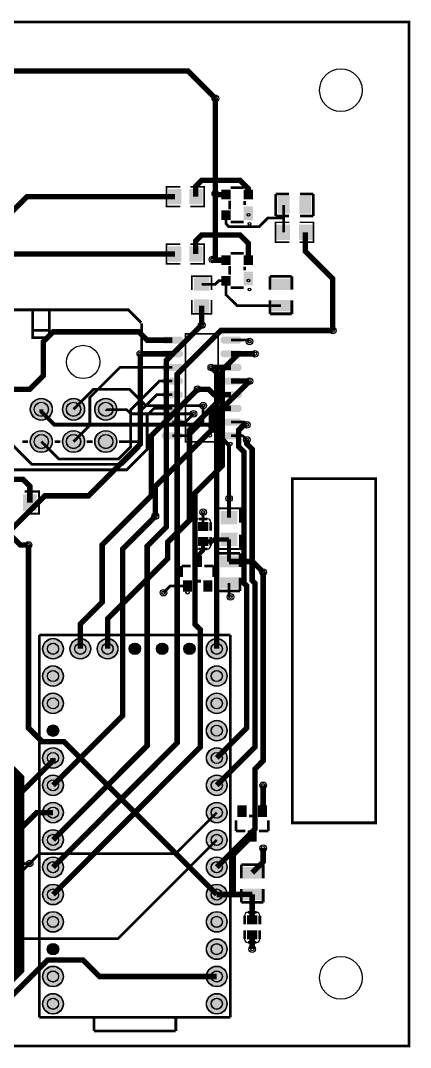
# Model space of a CAD drawing. Extents: x -5 to 3755, y -3755 to 5.
# Drawn here: x 2326 to 3755, y -3755 to 5 of the extents above; entities that cross this region are included whole.
import ezdxf

# ---------------------------------------------------------------- set-up
doc = ezdxf.new("R2010")
doc.units = 9
for name, color, linetype, true_color in [('BoardOutLine', 7, 'Continuous', 0xff00ff), ('BottomLayer', 7, 'Continuous', 0x0000ff), ('BottomSolderMaskLayer', 7, 'Continuous', 0xaa00ff), ('Document', 7, 'Continuous', 0xffffff), ('Hole', 7, 'Continuous', 0x222222), ('Inner1', 7, 'Continuous', 0x999966), ('Inner2', 7, 'Continuous', 0x008000), ('Multi-Layer', 7, 'Continuous', 0xc0c0c0), ('TopLayer', 7, 'Continuous', 0xff0000), ('TopPasteMaskLayer', 7, 'Continuous', 0x808080), ('TopSilkLayer', 7, 'Continuous', 0xffcc00), ('TopSolderMaskLayer', 7, 'Continuous', 0x800080)]:
    doc.layers.add(name, color=color, linetype=linetype, true_color=true_color)

msp = doc.modelspace()

# ---------------------------------------------------------------- hatches: boundary and pattern name
at = {"layer": 'BottomSolderMaskLayer'}
for points in [[(2361.8, -1418.3, 1), (2442.6, -1418.3, 1)], [(2479.9, -1418.3, 1), (2560.7, -1418.3, 1)], [(2598, -1418.3, 1), (2678.8, -1418.3, 1)], [(2361.8, -1536.4, 1), (2442.6, -1536.4, 1)], [(2479.9, -1536.4, 1), (2560.7, -1536.4, 1)], [(2598.1, -1536.4, 1), (2678.9, -1536.4, 1)], [(2407.1, -2295.1, 1), (2483.1, -2295.1, 1)], [(2507.1, -2295.1, 1), (2583.1, -2295.1, 1)], [(2607.1, -2295.1, 1), (2683.1, -2295.1, 1)], [(2724.1, -2295.1, 1), (2766.1, -2295.1, 1)], [(2824.1, -2295.1, 1), (2866.1, -2295.1, 1)], [(2924.1, -2295.1, 1), (2966.1, -2295.1, 1)], [(3007.1, -2295.1, 1), (3083.1, -2295.1, 1)], [(2407.1, -2395.1, 1), (2483.1, -2395.1, 1)], [(3007.1, -2395.1, 1), (3083.1, -2395.1, 1)], [(2407.1, -2495.1, 1), (2483.1, -2495.1, 1)], [(3007.1, -2495.1, 1), (3083.1, -2495.1, 1)], [(2424.1, -2595.1, 1), (2466.1, -2595.1, 1)], [(3007.1, -2595.1, 1), (3083.1, -2595.1, 1)], [(2407.1, -2695.1, 1), (2483.1, -2695.1, 1)], [(3007.1, -2695.1, 1), (3083.1, -2695.1, 1)], [(2407.1, -2795.1, 1), (2483.1, -2795.1, 1)], [(3007.1, -2795.1, 1), (3083.1, -2795.1, 1)], [(2407.1, -2895.1, 1), (2483.1, -2895.1, 1)], [(3007.1, -2895.1, 1), (3083.1, -2895.1, 1)], [(2407.1, -2995.1, 1), (2483.1, -2995.1, 1)], [(3007.1, -2995.1, 1), (3083.1, -2995.1, 1)], [(2407.1, -3095.1, 1), (2483.1, -3095.1, 1)], [(3007.1, -3095.1, 1), (3083.1, -3095.1, 1)], [(2407.1, -3195.1, 1), (2483.1, -3195.1, 1)], [(3007.1, -3195.1, 1), (3083.1, -3195.1, 1)], [(2407.1, -3295.1, 1), (2483.1, -3295.1, 1)], [(3007.1, -3295.1, 1), (3083.1, -3295.1, 1)], [(2424.1, -3395.1, 1), (2466.1, -3395.1, 1)], [(3007.1, -3395.1, 1), (3083.1, -3395.1, 1)], [(2407.1, -3495.1, 1), (2483.1, -3495.1, 1)], [(3007.1, -3495.1, 1), (3083.1, -3495.1, 1)], [(2407.1, -3595.1, 1), (2483.1, -3595.1, 1)], [(3007.1, -3595.1, 1), (3083.1, -3595.1, 1)]]:
    msp.add_hatch(color=256, dxfattribs=at).paths.add_polyline_path(points)
at = {"layer": 'Multi-Layer'}
for points in [[(2362.8, -1418.3, 1), (2441.6, -1418.3, 1)], [(2480.9, -1418.3, 1), (2559.7, -1418.3, 1)], [(2599, -1418.3, 1), (2677.8, -1418.3, 1)], [(2362.8, -1536.4, 1), (2441.6, -1536.4, 1)], [(2480.9, -1536.4, 1), (2559.7, -1536.4, 1)], [(2599.1, -1536.4, 1), (2677.9, -1536.4, 1)], [(2408.1, -2295.1, 1), (2482.1, -2295.1, 1)], [(2508.1, -2295.1, 1), (2582.1, -2295.1, 1)], [(2608.1, -2295.1, 1), (2682.1, -2295.1, 1)], [(2725.1, -2295.1, 1), (2765.1, -2295.1, 1)], [(2825.1, -2295.1, 1), (2865.1, -2295.1, 1)], [(2925.1, -2295.1, 1), (2965.1, -2295.1, 1)], [(3008.1, -2295.1, 1), (3082.1, -2295.1, 1)], [(2408.1, -2395.1, 1), (2482.1, -2395.1, 1)], [(3008.1, -2395.1, 1), (3082.1, -2395.1, 1)], [(2408.1, -2495.1, 1), (2482.1, -2495.1, 1)], [(3008.1, -2495.1, 1), (3082.1, -2495.1, 1)], [(2425.1, -2595.1, 1), (2465.1, -2595.1, 1)], [(3008.1, -2595.1, 1), (3082.1, -2595.1, 1)], [(2408.1, -2695.1, 1), (2482.1, -2695.1, 1)], [(3008.1, -2695.1, 1), (3082.1, -2695.1, 1)], [(2408.1, -2795.1, 1), (2482.1, -2795.1, 1)], [(3008.1, -2795.1, 1), (3082.1, -2795.1, 1)], [(2408.1, -2895.1, 1), (2482.1, -2895.1, 1)], [(3008.1, -2895.1, 1), (3082.1, -2895.1, 1)], [(2408.1, -2995.1, 1), (2482.1, -2995.1, 1)], [(3008.1, -2995.1, 1), (3082.1, -2995.1, 1)], [(2408.1, -3095.1, 1), (2482.1, -3095.1, 1)], [(3008.1, -3095.1, 1), (3082.1, -3095.1, 1)], [(2408.1, -3195.1, 1), (2482.1, -3195.1, 1)], [(3008.1, -3195.1, 1), (3082.1, -3195.1, 1)], [(2408.1, -3295.1, 1), (2482.1, -3295.1, 1)], [(3008.1, -3295.1, 1), (3082.1, -3295.1, 1)], [(2425.1, -3395.1, 1), (2465.1, -3395.1, 1)], [(3008.1, -3395.1, 1), (3082.1, -3395.1, 1)], [(2408.1, -3495.1, 1), (2482.1, -3495.1, 1)], [(3008.1, -3495.1, 1), (3082.1, -3495.1, 1)], [(2408.1, -3595.1, 1), (2482.1, -3595.1, 1)], [(3008.1, -3595.1, 1), (3082.1, -3595.1, 1)]]:
    msp.add_hatch(color=256, dxfattribs=at).paths.add_polyline_path(points)
at = {"layer": 'TopLayer'}
for points in [[(2914.3, -612.9), (2914.3, -667.1), (2869.7, -667.1), (2869.7, -612.9)], [(2945.7, -612.9), (2945.7, -667.1), (2990.3, -667.1), (2990.3, -612.9)], [(3062.5, -648.7), (3062.5, -615.7), (3095.5, -615.7), (3095.5, -648.7)], [(3144.5, -648.7), (3144.5, -615.7), (3177.5, -615.7), (3177.5, -648.7)], [(3144.5, -723.5), (3144.5, -676.3), (3177.5, -676.3), (3177.5, -723.5)], [(3310.3, -700.5), (3270.9, -700.5), (3270.9, -639.5), (3310.3, -639.5)], [(3389.1, -700.5), (3349.7, -700.5), (3349.7, -639.5), (3389.1, -639.5)], [(3062.5, -724.3), (3062.5, -691.3), (3095.5, -691.3), (3095.5, -724.3)], [(3312.9, -742.9), (3312.9, -797.1), (3268.3, -797.1), (3268.3, -742.9)], [(3347.1, -742.9), (3347.1, -797.1), (3391.7, -797.1), (3391.7, -742.9)], [(2914.3, -822.9), (2914.3, -877.1), (2869.7, -877.1), (2869.7, -822.9)], [(2945.7, -822.9), (2945.7, -877.1), (2990.3, -877.1), (2990.3, -822.9)], [(3062.5, -888.7), (3062.5, -855.7), (3095.5, -855.7), (3095.5, -888.7)], [(3144.5, -888.7), (3144.5, -855.7), (3177.5, -855.7), (3177.5, -888.7)], [(3017.1, -982.9), (2962.9, -982.9), (2962.9, -938.3), (3017.1, -938.3)], [(3062.5, -964.3), (3062.5, -931.3), (3095.5, -931.3), (3095.5, -964.3)], [(3144.5, -963.5), (3144.5, -916.3), (3177.5, -916.3), (3177.5, -963.5)], [(3310.5, -940.9), (3310.5, -980.3), (3249.5, -980.3), (3249.5, -940.9)], [(3017.1, -1017.1), (2962.9, -1017.1), (2962.9, -1061.7), (3017.1, -1061.7)], [(3310.5, -1019.7), (3310.5, -1059.1), (3249.5, -1059.1), (3249.5, -1019.7)], [(2855.4, -1176.9, -0.785398), (2855.4, -1153.2), (2909.3, -1153.2, -0.785398), (2909.3, -1176.9)], [(3070.8, -1176.9, -0.785398), (3070.8, -1153.2), (3124.7, -1153.2, -0.785398), (3124.7, -1176.9)], [(2855.4, -1226.9, -0.785398), (2855.4, -1203.2), (2909.3, -1203.2, -0.785398), (2909.3, -1226.9)], [(3070.8, -1226.9, -0.785398), (3070.8, -1203.2), (3124.7, -1203.2, -0.785398), (3124.7, -1226.9)], [(2855.4, -1276.9, -0.785398), (2855.4, -1253.2), (2909.3, -1253.2, -0.785398), (2909.3, -1276.9)], [(3070.8, -1276.9, -0.785398), (3070.8, -1253.2), (3124.7, -1253.2, -0.785398), (3124.7, -1276.9)], [(2855.4, -1326.9, -0.785398), (2855.4, -1303.2), (2909.3, -1303.2, -0.785398), (2909.3, -1326.9)], [(3070.8, -1326.9, -0.785398), (3070.8, -1303.2), (3124.7, -1303.2, -0.785398), (3124.7, -1326.9)], [(2855.4, -1376.9, -0.785398), (2855.4, -1353.2), (2909.3, -1353.2, -0.785398), (2909.3, -1376.9)], [(3070.8, -1376.9, -0.785398), (3070.8, -1353.2), (3124.7, -1353.2, -0.785398), (3124.7, -1376.9)], [(2855.4, -1426.9, -0.785398), (2855.4, -1403.2), (2909.3, -1403.2, -0.785398), (2909.3, -1426.9)], [(3070.8, -1426.9, -0.785398), (3070.8, -1403.2), (3124.7, -1403.2, -0.785398), (3124.7, -1426.9)], [(2855.4, -1476.9, -0.785398), (2855.4, -1453.2), (2909.3, -1453.2, -0.785398), (2909.3, -1476.9)], [(3070.8, -1476.9, -0.785398), (3070.8, -1453.2), (3124.7, -1453.2, -0.785398), (3124.7, -1476.9)], [(2855.4, -1526.9, -0.785398), (2855.4, -1503.2), (2909.3, -1503.2, -0.785398), (2909.3, -1526.9)], [(3070.8, -1526.9, -0.785398), (3070.8, -1503.2), (3124.7, -1503.2, -0.785398), (3124.7, -1526.9)], [(2337.2, -1731.5), (2382.8, -1731.5), (2382.8, -1788.5), (2337.2, -1788.5)], [(3061.5, -1837.9), (3061.5, -1792.2), (3118.6, -1792.2), (3118.6, -1837.9)], [(3012.8, -1831.8), (3012.8, -1863.2), (2977.3, -1863.2), (2977.3, -1831.8)], [(3061.5, -1917.9), (3061.5, -1872.2), (3118.6, -1872.2), (3118.6, -1917.9)], [(3012.8, -1886.9), (3012.8, -1918.4), (2977.3, -1918.4), (2977.3, -1886.9)], [(2959.3, -1994.5), (2959.3, -1955.1), (2990.8, -1955.1), (2990.8, -1994.5)], [(3059.5, -1995.4), (3059.5, -1956), (3120.5, -1956), (3120.5, -1995.4)], [(2921.9, -2085), (2921.9, -2045.6), (2953.4, -2045.6), (2953.4, -2085)], [(2996.7, -2085), (2996.7, -2045.7), (3028.2, -2045.7), (3028.2, -2085)], [(3059.5, -2074.1), (3059.5, -2034.7), (3120.5, -2034.7), (3120.5, -2074.1)], [(3153.4, -2870.1), (3153.4, -2909.5), (3121.9, -2909.5), (3121.9, -2870.1)], [(3228.2, -2870.1), (3228.2, -2909.5), (3196.7, -2909.5), (3196.7, -2870.1)], [(3190.8, -2960.7), (3190.8, -3000), (3159.3, -3000), (3159.3, -2960.7)], [(3205.5, -3096), (3205.5, -3135.4), (3144.5, -3135.4), (3144.5, -3096)], [(3205.5, -3174.7), (3205.5, -3214.1), (3144.5, -3214.1), (3144.5, -3174.7)], [(3157.3, -3303.2), (3157.3, -3271.8), (3192.8, -3271.8), (3192.8, -3303.2)], [(3157.3, -3358.4), (3157.3, -3326.9), (3192.8, -3326.9), (3192.8, -3358.4)]]:
    msp.add_hatch(color=256, dxfattribs=at).paths.add_polyline_path(points)
at = {"layer": 'TopPasteMaskLayer'}
for points in [[(2915.4, -614.8), (2915.4, -631.3), (2897.9, -631.3), (2897.9, -649.1), (2915.2, -649.1), (2915.4, -665.2), (2913.5, -667.2), (2868.2, -667.2), (2866.2, -665.2), (2866.2, -614.8), (2868.2, -612.8), (2913.5, -612.8)], [(2993.8, -614.8), (2993.8, -665.2), (2991.8, -667.2), (2946.5, -667.2), (2944.6, -665.2), (2944.4, -649.1), (2962.1, -649.1), (2962.1, -631.3), (2944.8, -631.3), (2944.6, -614.8), (2946.5, -612.8), (2991.8, -612.8)], [(3062.5, -648.7), (3062.5, -615.7), (3095.5, -615.7), (3095.5, -648.7)], [(3144.5, -648.7), (3144.5, -615.7), (3177.5, -615.7), (3177.5, -648.7)], [(3144.5, -723.5), (3144.5, -676.3), (3177.5, -676.3), (3177.5, -723.5)], [(3310.3, -700.5), (3270.9, -700.5), (3270.9, -639.5), (3310.3, -639.5)], [(3389.1, -700.5), (3349.7, -700.5), (3349.7, -639.5), (3389.1, -639.5)], [(3062.5, -724.3), (3062.5, -691.3), (3095.5, -691.3), (3095.5, -724.3)], [(3312.3, -744.8), (3312.3, -761.3), (3294.8, -761.3), (3294.8, -779.1), (3312.1, -779.1), (3312.3, -795.2), (3310.3, -797.2), (3265, -797.2), (3263.1, -795.2), (3263.1, -744.8), (3265, -742.8), (3310.3, -742.8)], [(3396.9, -744.8), (3396.9, -795.2), (3395, -797.2), (3349.7, -797.2), (3347.7, -795.2), (3347.5, -779.1), (3365.2, -779.1), (3365.2, -761.3), (3347.9, -761.3), (3347.7, -744.8), (3349.7, -742.8), (3395, -742.8)], [(2915.4, -824.8), (2915.4, -841.3), (2897.9, -841.3), (2897.9, -859.1), (2915.2, -859.1), (2915.4, -875.2), (2913.5, -877.2), (2868.2, -877.2), (2866.2, -875.2), (2866.2, -824.8), (2868.2, -822.8), (2913.5, -822.8)], [(2993.8, -824.8), (2993.8, -875.2), (2991.8, -877.2), (2946.5, -877.2), (2944.6, -875.2), (2944.4, -859.1), (2962.1, -859.1), (2962.1, -841.3), (2944.8, -841.3), (2944.6, -824.8), (2946.5, -822.8), (2991.8, -822.8)], [(3062.5, -888.7), (3062.5, -855.7), (3095.5, -855.7), (3095.5, -888.7)], [(3144.5, -888.7), (3144.5, -855.7), (3177.5, -855.7), (3177.5, -888.7)], [(3015.2, -982.3), (2998.7, -982.3), (2998.7, -964.8), (2980.9, -964.8), (2980.9, -982.1), (2964.8, -982.3), (2962.8, -980.3), (2962.8, -935), (2964.8, -933.1), (3015.2, -933.1), (3017.2, -935), (3017.2, -980.3)], [(3062.5, -964.3), (3062.5, -931.3), (3095.5, -931.3), (3095.5, -964.3)], [(3144.5, -963.5), (3144.5, -916.3), (3177.5, -916.3), (3177.5, -963.5)], [(3310.5, -940.9), (3310.5, -980.3), (3249.5, -980.3), (3249.5, -940.9)], [(3015.2, -1066.9), (2964.8, -1066.9), (2962.8, -1065), (2962.8, -1019.7), (2964.8, -1017.7), (2980.9, -1017.5), (2980.9, -1035.2), (2998.7, -1035.2), (2998.7, -1017.9), (3015.2, -1017.7), (3017.2, -1019.7), (3017.2, -1065)], [(3310.5, -1019.7), (3310.5, -1059.1), (3249.5, -1059.1), (3249.5, -1019.7)], [(2855.4, -1176.9, -0.785398), (2855.4, -1153.2), (2909.3, -1153.2, -0.785398), (2909.3, -1176.9)], [(3070.8, -1176.9, -0.785398), (3070.8, -1153.2), (3124.7, -1153.2, -0.785398), (3124.7, -1176.9)], [(2855.4, -1226.9, -0.785398), (2855.4, -1203.2), (2909.3, -1203.2, -0.785398), (2909.3, -1226.9)], [(3070.8, -1226.9, -0.785398), (3070.8, -1203.2), (3124.7, -1203.2, -0.785398), (3124.7, -1226.9)], [(2855.4, -1276.9, -0.785398), (2855.4, -1253.2), (2909.3, -1253.2, -0.785398), (2909.3, -1276.9)], [(3070.8, -1276.9, -0.785398), (3070.8, -1253.2), (3124.7, -1253.2, -0.785398), (3124.7, -1276.9)], [(2855.4, -1326.9, -0.785398), (2855.4, -1303.2), (2909.3, -1303.2, -0.785398), (2909.3, -1326.9)], [(3070.8, -1326.9, -0.785398), (3070.8, -1303.2), (3124.7, -1303.2, -0.785398), (3124.7, -1326.9)], [(2855.4, -1376.9, -0.785398), (2855.4, -1353.2), (2909.3, -1353.2, -0.785398), (2909.3, -1376.9)], [(3070.8, -1376.9, -0.785398), (3070.8, -1353.2), (3124.7, -1353.2, -0.785398), (3124.7, -1376.9)], [(2855.4, -1426.9, -0.785398), (2855.4, -1403.2), (2909.3, -1403.2, -0.785398), (2909.3, -1426.9)], [(3070.8, -1426.9, -0.785398), (3070.8, -1403.2), (3124.7, -1403.2, -0.785398), (3124.7, -1426.9)], [(2855.4, -1476.9, -0.785398), (2855.4, -1453.2), (2909.3, -1453.2, -0.785398), (2909.3, -1476.9)], [(3070.8, -1476.9, -0.785398), (3070.8, -1453.2), (3124.7, -1453.2, -0.785398), (3124.7, -1476.9)], [(2855.4, -1526.9, -0.785398), (2855.4, -1503.2), (2909.3, -1503.2, -0.785398), (2909.3, -1526.9)], [(3070.8, -1526.9, -0.785398), (3070.8, -1503.2), (3124.7, -1503.2, -0.785398), (3124.7, -1526.9)], [(2337.2, -1731.5), (2382.8, -1731.5), (2382.8, -1788.5), (2337.2, -1788.5)], [(3061.5, -1837.9), (3061.5, -1792.2), (3118.6, -1792.2), (3118.6, -1837.9)], [(3012.8, -1831.8), (3012.8, -1863.2), (2977.3, -1863.2), (2977.3, -1831.8)], [(3061.5, -1917.9), (3061.5, -1872.2), (3118.6, -1872.2), (3118.6, -1917.9)], [(3012.8, -1886.9), (3012.8, -1918.4), (2977.3, -1918.4), (2977.3, -1886.9)], [(2959.3, -1994.5), (2959.3, -1955.1), (2990.8, -1955.1), (2990.8, -1994.5)], [(3059.5, -1995.4), (3059.5, -1956), (3120.5, -1956), (3120.5, -1995.4)], [(2921.9, -2085), (2921.9, -2045.6), (2953.4, -2045.6), (2953.4, -2085)], [(2996.7, -2085), (2996.7, -2045.7), (3028.2, -2045.7), (3028.2, -2085)], [(3059.5, -2074.1), (3059.5, -2034.7), (3120.5, -2034.7), (3120.5, -2074.1)], [(3153.4, -2870.1), (3153.4, -2909.5), (3121.9, -2909.5), (3121.9, -2870.1)], [(3228.2, -2870.1), (3228.2, -2909.5), (3196.7, -2909.5), (3196.7, -2870.1)], [(3190.8, -2960.7), (3190.8, -3000), (3159.3, -3000), (3159.3, -2960.7)], [(3205.5, -3096), (3205.5, -3135.4), (3144.5, -3135.4), (3144.5, -3096)], [(3205.5, -3174.7), (3205.5, -3214.1), (3144.5, -3214.1), (3144.5, -3174.7)], [(3157.3, -3303.2), (3157.3, -3271.8), (3192.8, -3271.8), (3192.8, -3303.2)], [(3157.3, -3358.4), (3157.3, -3326.9), (3192.8, -3326.9), (3192.8, -3358.4)]]:
    msp.add_hatch(color=256, dxfattribs=at).paths.add_polyline_path(points)
at = {"layer": 'TopSolderMaskLayer'}
for points in [[(2915.3, -611.9), (2915.3, -668.1), (2868.7, -668.1), (2868.7, -611.9)], [(2944.7, -611.9), (2944.7, -668.1), (2991.3, -668.1), (2991.3, -611.9)], [(3061.5, -649.7), (3061.5, -614.7), (3096.5, -614.7), (3096.5, -649.7)], [(3143.5, -649.7), (3143.5, -614.7), (3178.5, -614.7), (3178.5, -649.7)], [(3312.3, -702.5), (3268.9, -702.5), (3268.9, -637.5), (3312.3, -637.5)], [(3391.1, -702.5), (3347.7, -702.5), (3347.7, -637.5), (3391.1, -637.5)], [(3143.8, -725), (3143.8, -674.9), (3178.2, -674.9), (3178.2, -725)], [(3061.5, -725.3), (3061.5, -690.3), (3096.5, -690.3), (3096.5, -725.3)], [(3313.9, -741.9), (3313.9, -798.1), (3267.3, -798.1), (3267.3, -741.9)], [(3346.1, -741.9), (3346.1, -798.1), (3392.7, -798.1), (3392.7, -741.9)], [(2915.3, -821.9), (2915.3, -878.1), (2868.7, -878.1), (2868.7, -821.9)], [(2944.7, -821.9), (2944.7, -878.1), (2991.3, -878.1), (2991.3, -821.9)], [(3061.5, -889.7), (3061.5, -854.7), (3096.5, -854.7), (3096.5, -889.7)], [(3143.5, -889.7), (3143.5, -854.7), (3178.5, -854.7), (3178.5, -889.7)], [(3018.3, -983.7), (2961.7, -983.7), (2961.7, -937.5), (3018.3, -937.5)], [(3061.5, -965.3), (3061.5, -930.3), (3096.5, -930.3), (3096.5, -965.3)], [(3143.8, -965), (3143.8, -914.9), (3178.2, -914.9), (3178.2, -965)], [(3313.6, -939.7), (3313.6, -981.6), (3246.4, -981.6), (3246.4, -939.7)], [(3018.3, -1016.3), (2961.7, -1016.3), (2961.7, -1062.5), (3018.3, -1062.5)], [(3313.6, -1018.4), (3313.6, -1060.3), (3246.4, -1060.3), (3246.4, -1018.4)], [(2853.1, -1177.9, -0.785398), (2853.1, -1152.2), (2911.6, -1152.2, -0.785398), (2911.6, -1177.9)], [(3068.5, -1177.9, -0.785398), (3068.5, -1152.2), (3127, -1152.2, -0.785398), (3127, -1177.9)], [(2853.1, -1227.9, -0.785398), (2853.1, -1202.2), (2911.6, -1202.2, -0.785398), (2911.6, -1227.9)], [(3068.5, -1227.9, -0.785398), (3068.5, -1202.2), (3127, -1202.2, -0.785398), (3127, -1227.9)], [(2853.1, -1277.9, -0.785398), (2853.1, -1252.2), (2911.6, -1252.2, -0.785398), (2911.6, -1277.9)], [(3068.5, -1277.9, -0.785398), (3068.5, -1252.2), (3127, -1252.2, -0.785398), (3127, -1277.9)], [(2853.1, -1327.9, -0.785398), (2853.1, -1302.2), (2911.6, -1302.2, -0.785398), (2911.6, -1327.9)], [(3068.5, -1327.9, -0.785398), (3068.5, -1302.2), (3127, -1302.2, -0.785398), (3127, -1327.9)], [(2853.1, -1377.9, -0.785398), (2853.1, -1352.2), (2911.6, -1352.2, -0.785398), (2911.6, -1377.9)], [(3068.5, -1377.9, -0.785398), (3068.5, -1352.2), (3127, -1352.2, -0.785398), (3127, -1377.9)], [(2361.8, -1418.3, 1), (2442.6, -1418.3, 1)], [(2479.9, -1418.3, 1), (2560.7, -1418.3, 1)], [(2598, -1418.3, 1), (2678.8, -1418.3, 1)], [(2853.1, -1427.9, -0.785398), (2853.1, -1402.2), (2911.6, -1402.2, -0.785398), (2911.6, -1427.9)], [(3068.5, -1427.9, -0.785398), (3068.5, -1402.2), (3127, -1402.2, -0.785398), (3127, -1427.9)], [(2853.1, -1477.9, -0.785398), (2853.1, -1452.2), (2911.6, -1452.2, -0.785398), (2911.6, -1477.9)], [(3068.5, -1477.9, -0.785398), (3068.5, -1452.2), (3127, -1452.2, -0.785398), (3127, -1477.9)], [(2361.8, -1536.4, 1), (2442.6, -1536.4, 1)], [(2479.9, -1536.4, 1), (2560.7, -1536.4, 1)], [(2598.1, -1536.4, 1), (2678.9, -1536.4, 1)], [(2853.1, -1527.9, -0.785398), (2853.1, -1502.2), (2911.6, -1502.2, -0.785398), (2911.6, -1527.9)], [(3068.5, -1527.9, -0.785398), (3068.5, -1502.2), (3127, -1502.2, -0.785398), (3127, -1527.9)], [(2335.2, -1729.5), (2384.8, -1729.5), (2384.8, -1790.5), (2335.2, -1790.5)], [(3059, -1839.5), (3059, -1790.6), (3121.1, -1790.6), (3121.1, -1839.5)], [(3013.9, -1830.9), (3013.9, -1864.1), (2976.2, -1864.1), (2976.2, -1830.9)], [(3059, -1919.5), (3059, -1870.6), (3121.1, -1870.6), (3121.1, -1919.5)], [(3013.9, -1886), (3013.9, -1919.3), (2976.2, -1919.3), (2976.2, -1886)], [(2958.5, -1995.7), (2958.5, -1953.8), (2991.6, -1953.8), (2991.6, -1995.7)], [(3056.4, -1996.7), (3056.4, -1954.7), (3123.6, -1954.7), (3123.6, -1996.7)], [(2921.1, -2086.3), (2921.1, -2044.4), (2954.2, -2044.4), (2954.2, -2086.3)], [(2995.9, -2086.3), (2995.9, -2044.4), (3029, -2044.4), (3029, -2086.3)], [(3056.4, -2075.4), (3056.4, -2033.5), (3123.6, -2033.5), (3123.6, -2075.4)], [(2407.1, -2295.1, 1), (2483.1, -2295.1, 1)], [(2507.1, -2295.1, 1), (2583.1, -2295.1, 1)], [(2607.1, -2295.1, 1), (2683.1, -2295.1, 1)], [(2724.1, -2295.1, 1), (2766.1, -2295.1, 1)], [(2824.1, -2295.1, 1), (2866.1, -2295.1, 1)], [(2924.1, -2295.1, 1), (2966.1, -2295.1, 1)], [(3007.1, -2295.1, 1), (3083.1, -2295.1, 1)], [(2407.1, -2395.1, 1), (2483.1, -2395.1, 1)], [(3007.1, -2395.1, 1), (3083.1, -2395.1, 1)], [(2407.1, -2495.1, 1), (2483.1, -2495.1, 1)], [(3007.1, -2495.1, 1), (3083.1, -2495.1, 1)], [(2424.1, -2595.1, 1), (2466.1, -2595.1, 1)], [(3007.1, -2595.1, 1), (3083.1, -2595.1, 1)], [(2407.1, -2695.1, 1), (2483.1, -2695.1, 1)], [(3007.1, -2695.1, 1), (3083.1, -2695.1, 1)], [(2407.1, -2795.1, 1), (2483.1, -2795.1, 1)], [(3007.1, -2795.1, 1), (3083.1, -2795.1, 1)], [(2407.1, -2895.1, 1), (2483.1, -2895.1, 1)], [(3007.1, -2895.1, 1), (3083.1, -2895.1, 1)], [(3154.2, -2868.8), (3154.2, -2910.7), (3121.1, -2910.7), (3121.1, -2868.8)], [(3229, -2868.8), (3229, -2910.7), (3195.9, -2910.7), (3195.9, -2868.8)], [(2407.1, -2995.1, 1), (2483.1, -2995.1, 1)], [(3007.1, -2995.1, 1), (3083.1, -2995.1, 1)], [(3191.6, -2959.4), (3191.6, -3001.3), (3158.5, -3001.3), (3158.5, -2959.4)], [(2407.1, -3095.1, 1), (2483.1, -3095.1, 1)], [(3007.1, -3095.1, 1), (3083.1, -3095.1, 1)], [(3208.6, -3094.7), (3208.6, -3136.7), (3141.4, -3136.7), (3141.4, -3094.7)], [(2407.1, -3195.1, 1), (2483.1, -3195.1, 1)], [(3007.1, -3195.1, 1), (3083.1, -3195.1, 1)], [(3208.6, -3173.5), (3208.6, -3215.4), (3141.4, -3215.4), (3141.4, -3173.5)], [(2407.1, -3295.1, 1), (2483.1, -3295.1, 1)], [(3007.1, -3295.1, 1), (3083.1, -3295.1, 1)], [(3156.2, -3304.1), (3156.2, -3270.9), (3193.9, -3270.9), (3193.9, -3304.1)], [(3156.2, -3359.3), (3156.2, -3326), (3193.9, -3326), (3193.9, -3359.3)], [(2424.1, -3395.1, 1), (2466.1, -3395.1, 1)], [(3007.1, -3395.1, 1), (3083.1, -3395.1, 1)], [(2407.1, -3495.1, 1), (2483.1, -3495.1, 1)], [(3007.1, -3495.1, 1), (3083.1, -3495.1, 1)], [(2407.1, -3595.1, 1), (2483.1, -3595.1, 1)], [(3007.1, -3595.1, 1), (3083.1, -3595.1, 1)]]:
    msp.add_hatch(color=256, dxfattribs=at).paths.add_polyline_path(points)

# ---------------------------------------------------------------- linework, layer by layer
at = {"layer": 'BoardOutLine', "const_width": 10}
msp.add_lwpolyline([(0, 0), (3750, 0), (3750, -3750), (0, -3750), (0, 0)], close=True, dxfattribs=at)
at = {"layer": 'BottomLayer'}
for points, const_width in [([(3040, -280), (3040, -630)], 20), ([(3040, -630), (3040, -860), (3030, -870)], 20), ([(2995.1, -1405.1), (2785.1, -1405.1), (2725.1, -1345.1), (2593.6, -1345.1), (2520.3, -1418.4)], 10), ([(2402.2, -1418.4), (2402.2, -1427.2), (2450.1, -1475.1), (3015.1, -1475.1), (3090.1, -1550.1), (3090.1, -1745.1)], 15), ([(2960.1, -1435.1), (2730.1, -1435.1), (2715.1, -1420.1), (2640.1, -1420.1), (2638.4, -1418.4)], 10), ([(2355.1, -1915.1), (2325.1, -1915.1), (2260, -1850), (2240, -1850)], 20), ([(335.6, -2887.1), (335.6, -3385.6), (495.1, -3545.1), (2245.1, -3545.1), (2320.1, -3470.1), (2320.1, -2770.1), (2245.1, -2695.1), (2097.9, -2695.1), (2093.9, -2691.2)], 40), ([(3045.1, -2895.1), (2895.1, -3045.1), (2396.2, -3045.1), (2359.6, -3081.7)], 10)]:
    msp.add_lwpolyline(points, dxfattribs=dict(at, const_width=const_width))
at = {"layer": 'BottomSolderMaskLayer'}
for centre, radius in [((2402.2, -1418.3), 40.4), ((2520.3, -1418.3), 40.4), ((2638.4, -1418.3), 40.4), ((2402.2, -1418.4), 26.2), ((2520.3, -1418.4), 26.2), ((2638.4, -1418.4), 26.2), ((2402.2, -1536.4), 40.4), ((2520.3, -1536.4), 40.4), ((2638.5, -1536.4), 40.4), ((2402.2, -1536.5), 26.2), ((2520.3, -1536.5), 26.2), ((2638.5, -1536.5), 26.2), ((2445.1, -2295.1), 38), ((2445.1, -2295.1), 20.5), ((2545.1, -2295.1), 38), ((2545.1, -2295.1), 20.5), ((2645.1, -2295.1), 38), ((2645.1, -2295.1), 20.5), ((2745.1, -2295.1), 21), ((2745.1, -2295.1), 21), ((2845.1, -2295.1), 21), ((2845.1, -2295.1), 21), ((2945.1, -2295.1), 21), ((2945.1, -2295.1), 21), ((3045.1, -2295.1), 38), ((3045.1, -2295.1), 20.5), ((2445.1, -2395.1), 38), ((3045.1, -2395.1), 38), ((2445.1, -2395.1), 20.5), ((3045.1, -2395.1), 20.5), ((2445.1, -2495.1), 38), ((2445.1, -2495.1), 20.5), ((3045.1, -2495.1), 38), ((3045.1, -2495.1), 20.5), ((2445.1, -2595.1), 21), ((2445.1, -2595.1), 21), ((3045.1, -2595.1), 38), ((3045.1, -2595.1), 20.5), ((2445.1, -2695.1), 38), ((3045.1, -2695.1), 38), ((2445.1, -2695.1), 20.5), ((3045.1, -2695.1), 20.5), ((2445.1, -2795.1), 38), ((2445.1, -2795.1), 20.5), ((3045.1, -2795.1), 38), ((3045.1, -2795.1), 20.5), ((2445.1, -2895.1), 38), ((3045.1, -2895.1), 38), ((2445.1, -2895.1), 20.5), ((3045.1, -2895.1), 20.5), ((2445.1, -2995.1), 38), ((3045.1, -2995.1), 38), ((2445.1, -2995.1), 20.5), ((3045.1, -2995.1), 20.5), ((2445.1, -3095.1), 38), ((2445.1, -3095.1), 20.5), ((3045.1, -3095.1), 38), ((3045.1, -3095.1), 20.5), ((2445.1, -3195.1), 38), ((3045.1, -3195.1), 38), ((2445.1, -3195.1), 20.5), ((3045.1, -3195.1), 20.5), ((2445.1, -3295.1), 38), ((3045.1, -3295.1), 38), ((2445.1, -3295.1), 20.5), ((3045.1, -3295.1), 20.5), ((2445.1, -3395.1), 21), ((2445.1, -3395.1), 21), ((3045.1, -3395.1), 38), ((3045.1, -3395.1), 20.5), ((2445.1, -3495.1), 38), ((3045.1, -3495.1), 38), ((2445.1, -3495.1), 20.5), ((3045.1, -3495.1), 20.5), ((2445.1, -3595.1), 38), ((3045.1, -3595.1), 38), ((2445.1, -3595.1), 20.5), ((3045.1, -3595.1), 20.5)]:
    msp.add_circle(centre, radius, dxfattribs=at)
at = {"layer": 'Document'}
for centre, radius in [((3161.7, -706.4), 5), ((3161.7, -946.4), 5), ((3123.9, -1515.1), 9.84), ((2938.1, -2089.1), 5.91), ((3212.1, -2866.1), 5.91)]:
    msp.add_circle(centre, radius, dxfattribs=at)
at = {"layer": 'Hole'}
for centre, radius in [((3040, -280), 6.1), ((3040, -630), 6.1), ((3030, -870), 6.1), ((2990, -1110), 6.1), ((3470, -1130), 6.1), ((3165.1, -1170.1), 6), ((2765.1, -1215.1), 6), ((3185.1, -1215.1), 6), ((3025.1, -1265.1), 6), ((3165.1, -1315.1), 6), ((2975.1, -1345.1), 6), ((2995.1, -1405.1), 6), ((2960.1, -1435.1), 6), ((3155.1, -1475.1), 6), ((3155.1, -1530.1), 6), ((3090.1, -1745.1), 6), ((2820, -1810), 6.1), ((2995.1, -1795.1), 6), ((2355.1, -1915.1), 6), ((3215.1, -2015.1), 6), ((2850, -2090), 6), ((3095.1, -2105.1), 6), ((3215.1, -2795.1), 6), ((3215.1, -3025.1), 6), ((2359.6, -3081.7), 6), ((3175.1, -3395.1), 6)]:
    msp.add_circle(centre, radius, dxfattribs=at)
at = {"layer": 'Inner1'}
for points, const_width in [([(1465.1, -302.9), (1541.7, -379.5), (1541.7, -1153), (1493.2, -1201.4), (1493.2, -3013.2), (1630, -3150), (2291.3, -3150), (2359.6, -3081.7)], 10), ([(2765.1, -1215.1), (2765.1, -1545.1), (2575.1, -1735.1), (2415.1, -1735.1), (2155.1, -1995.1), (2155.1, -2332.3), (1796.2, -2691.1)], 20), ([(2645.1, -2295.1), (2645.1, -2185.1), (2865.1, -1965.1), (2865.1, -1905.1), (2945.1, -1825.1), (2945.1, -1495.1), (3045.1, -1395.1), (3045.1, -1285.1), (3025.1, -1265.1)], 20), ([(3045.1, -2295.1), (3045.1, -1435.1), (3165.1, -1315.1)], 20), ([(2545.1, -2295.1), (2545.1, -2205.1), (2625.1, -2125.1), (2625.1, -1915.1), (2805.1, -1735.1), (2805.1, -1515.1), (2975.1, -1345.1)], 20), ([(3045.1, -2695.1), (3155.1, -2585.1), (3155.1, -2065.1), (3145.1, -2055.1), (3145.1, -1575.1), (3125.1, -1555.1), (3125.1, -1495.1), (3145.1, -1475.1), (3155.1, -1475.1)], 20), ([(3045.1, -2795.1), (3185.1, -2655.1), (3185.1, -2055.1), (3175.1, -2045.1), (3175.1, -1565.1), (3155.1, -1545.1), (3155.1, -1530.1)], 20), ([(3045.1, -3195.1), (2485.1, -2635.1), (2405.1, -2635.1), (2355.1, -2585.1), (2355.1, -1915.1)], 20), ([(3045.1, -3095.1), (3185.1, -2955.1), (3185.1, -2735.1), (3215.1, -2705.1), (3215.1, -2015.1)], 20)]:
    msp.add_lwpolyline(points, dxfattribs=dict(at, const_width=const_width))
at = {"layer": 'Inner2', "const_width": 20}
for points in [[(2445.1, -2995.1), (2790, -2650.1), (2790, -2050), (2790, -1920), (2860, -1850), (2860, -1240), (2990, -1110)], [(2445.1, -3095.1), (2900, -2640.1), (2900, -2300), (2900, -1290), (3060, -1130), (3470, -1130)], [(2765.1, -1215.1), (2765.1, -1545.1), (2575.1, -1735.1), (2415.1, -1735.1), (2155.1, -1995.1), (2155.1, -2332.3), (1796.2, -2691.1)], [(2445.1, -3195.1), (2985.1, -2655.1), (2985.1, -2225.1), (2965.1, -2205.1), (2965.1, -1725.1), (3065.1, -1625.1), (3065.1, -1275.1), (3125.1, -1215.1), (3185.1, -1215.1)], [(2445.1, -2795.1), (2700, -2540.1), (2700, -2220), (2700, -1930), (2820, -1810)], [(2445.1, -2695.1), (2445.1, -2704.9), (1950, -3200), (1560, -3200), (1400, -3360), (1400, -3590)], [(2445.1, -2895.1), (2384.9, -2895.1), (1820, -3460), (1820, -3630), (1860, -3670)]]:
    msp.add_lwpolyline(points, dxfattribs=at)
at = {"layer": 'Multi-Layer'}
for centre, radius in [((3500, -250), 78), ((3040, -280), 12.2), ((3040, -630), 12.2), ((3030, -870), 12.2), ((2990, -1110), 12.2), ((3470, -1130), 12.2), ((3165.1, -1170.1), 12), ((2555.7, -1245.2), 61), ((2765.1, -1215.1), 12), ((3185.1, -1215.1), 12), ((3025.1, -1265.1), 12), ((3165.1, -1315.1), 12), ((2975.1, -1345.1), 12), ((2402.2, -1418.3), 39.4), ((2520.3, -1418.3), 39.4), ((2638.4, -1418.3), 39.4), ((2402.2, -1418.4), 25.6), ((2520.3, -1418.4), 25.6), ((2638.4, -1418.4), 25.6), ((2960.1, -1435.1), 12), ((2995.1, -1405.1), 12), ((3155.1, -1475.1), 12), ((2402.2, -1536.4), 39.4), ((2520.3, -1536.4), 39.4), ((2638.5, -1536.4), 39.4), ((2402.2, -1536.5), 25.6), ((2520.3, -1536.5), 25.6), ((2638.5, -1536.5), 25.6), ((3155.1, -1530.1), 12), ((3090.1, -1745.1), 12), ((2820, -1810), 12.2), ((2995.1, -1795.1), 12), ((2355.1, -1915.1), 12), ((3215.1, -2015.1), 12), ((2850, -2090), 12), ((3095.1, -2105.1), 12), ((2445.1, -2295.1), 37), ((2445.1, -2295.1), 20), ((2545.1, -2295.1), 37), ((2545.1, -2295.1), 20), ((2645.1, -2295.1), 37), ((2645.1, -2295.1), 20), ((2745.1, -2295.1), 20), ((2745.1, -2295.1), 20), ((2845.1, -2295.1), 20), ((2845.1, -2295.1), 20), ((2945.1, -2295.1), 20), ((2945.1, -2295.1), 20), ((3045.1, -2295.1), 37), ((3045.1, -2295.1), 20), ((2445.1, -2395.1), 37), ((3045.1, -2395.1), 37), ((2445.1, -2395.1), 20), ((3045.1, -2395.1), 20), ((2445.1, -2495.1), 37), ((2445.1, -2495.1), 20), ((3045.1, -2495.1), 37), ((3045.1, -2495.1), 20), ((2445.1, -2595.1), 20), ((2445.1, -2595.1), 20), ((3045.1, -2595.1), 37), ((3045.1, -2595.1), 20), ((2445.1, -2695.1), 37), ((3045.1, -2695.1), 37), ((2445.1, -2695.1), 20), ((3045.1, -2695.1), 20), ((2445.1, -2795.1), 37), ((2445.1, -2795.1), 20), ((3045.1, -2795.1), 37), ((3045.1, -2795.1), 20), ((3215.1, -2795.1), 12), ((2445.1, -2895.1), 37), ((2445.1, -2895.1), 20), ((3045.1, -2895.1), 37), ((3045.1, -2895.1), 20), ((2445.1, -2995.1), 37), ((3045.1, -2995.1), 37), ((2445.1, -2995.1), 20), ((3045.1, -2995.1), 20), ((3215.1, -3025.1), 12), ((2359.6, -3081.7), 12), ((2445.1, -3095.1), 37), ((2445.1, -3095.1), 20), ((3045.1, -3095.1), 37), ((3045.1, -3095.1), 20), ((2445.1, -3195.1), 37), ((3045.1, -3195.1), 37), ((2445.1, -3195.1), 20), ((3045.1, -3195.1), 20), ((2445.1, -3295.1), 37), ((3045.1, -3295.1), 37), ((2445.1, -3295.1), 20), ((3045.1, -3295.1), 20), ((2445.1, -3395.1), 20), ((2445.1, -3395.1), 20), ((3045.1, -3395.1), 37), ((3045.1, -3395.1), 20), ((3175.1, -3395.1), 12), ((2445.1, -3495.1), 37), ((3045.1, -3495.1), 37), ((3500, -3500), 78), ((2445.1, -3495.1), 20), ((3045.1, -3495.1), 20), ((2445.1, -3595.1), 37), ((3045.1, -3595.1), 37), ((2445.1, -3595.1), 20), ((3045.1, -3595.1), 20)]:
    msp.add_circle(centre, radius, dxfattribs=at)
at = {"layer": 'TopLayer'}
for points, const_width in [([(1101.3, -329.4), (1270.6, -329.4), (1410, -190), (1520, -190), (1580, -250), (1700, -250), (1770, -180), (2940, -180), (3040, -280)], 20), ([(3161, -632.2), (3161, -611), (3130, -580), (2990, -580), (2968, -602), (2968, -640)], 20), ([(2892, -640), (2350, -640), (1960, -1030), (1550, -1030), (1422.2, -1157.8), (1345.6, -1157.8)], 20), ([(3040, -630), (3042.2, -632.2), (3079, -632.2)], 20), ([(3290.6, -770), (3290.6, -670)], 10), ([(3290.6, -718.2), (3231.8, -718.2), (3200, -750), (3090, -750), (3079, -739), (3079, -707.8)], 10), ([(3161, -872.2), (3161, -811), (3130, -780), (2990, -780), (2968, -802), (2968, -850)], 20), ([(3470, -1130), (3470, -940), (3369.4, -839.4), (3369.4, -770)], 20), ([(2892, -850), (2230, -850), (1922.2, -1157.8), (1825.6, -1157.8)], 20), ([(3030, -870), (3032.2, -872.2), (3079, -872.2)], 20), ([(3079, -947.8), (3052.2, -947.8), (3039.4, -960.6), (2990, -960.6)], 10), ([(3079, -947.8), (3079, -999), (3120.6, -1039.4), (3280, -1039.4)], 10), ([(2990, -1110), (2990, -1039.4)], 20), ([(2166, -1418.3), (2166, -1404), (2225, -1345), (2360, -1345), (2410, -1295), (2410, -1170), (2445, -1135), (2760, -1135), (2790.1, -1165.1), (2882.4, -1165.1)], 20), ([(3097.8, -1165.1), (3160.1, -1165.1), (3165.1, -1170.1)], 10), ([(2882.4, -1215.1), (2765.1, -1215.1)], 20), ([(3185.1, -1215.1), (3097.8, -1215.1)], 20), ([(2882.4, -1265.1), (2690.1, -1265.1), (2580.1, -1375.1), (2580.1, -1476.7), (2520.3, -1536.5)], 10), ([(3025.1, -1265.1), (3097.8, -1265.1)], 20), ([(2882.4, -1315.1), (2835.1, -1315.1), (2730.1, -1420.1), (2730.1, -1555.1), (2685.1, -1600.1), (2465.8, -1600.1), (2402.2, -1536.5)], 10), ([(3165.1, -1315.1), (3097.8, -1315.1)], 20), ([(2975.1, -1345.1), (3015.1, -1345.1), (3035.1, -1365.1), (3097.8, -1365.1)], 20), ([(2882.4, -1365.1), (2825.1, -1365.1), (2760.1, -1430.1), (2760.1, -1560.1), (2700.1, -1620.1), (2367.7, -1620.1), (2284.1, -1536.5)], 10), ([(2882.4, -1415.1), (2815.1, -1415.1), (2790.1, -1440.1), (2790.1, -1565.1), (2715.1, -1640.1), (2269.6, -1640.1), (2166, -1536.5)], 10), ([(2882.4, -1515.1), (2945.1, -1515.1), (2995.1, -1465.1), (2995.1, -1405.1)], 10), ([(2975.1, -1545.1), (3025.1, -1495.1), (3025.1, -1435.1), (3045.1, -1415.1), (3097.8, -1415.1)], 20), ([(2882.4, -1465.1), (2930.1, -1465.1), (2960.1, -1435.1)], 10), ([(3097.8, -1465.1), (3145.1, -1465.1), (3155.1, -1475.1)], 10), ([(2820, -1810), (2820, -1700.1), (2975.1, -1545.1)], 20), ([(3097.8, -1515.1), (3140.1, -1515.1), (3155.1, -1530.1)], 10), ([(2255.1, -1675.1), (2335.1, -1675.1), (2360, -1700), (2360, -1760)], 20), ([(3090.1, -1745.1), (3090.1, -1815.1)], 15), ([(2995.1, -1847.5), (2995.1, -1795.1)], 10), ([(2975.1, -1974.8), (2975.1, -1955.1), (2995.1, -1935.1), (2995.1, -1902.6)], 15), ([(2995.1, -1902.6), (3027.5, -1902.6), (3035.1, -1895.1), (3090.1, -1895.1)], 15), ([(3090.1, -1895.1), (3090.1, -1975.7)], 15), ([(3215.1, -2015.1), (3175.7, -1975.7), (3090.1, -1975.7)], 20), ([(2937.7, -2065.3), (2874.7, -2065.3), (2850, -2090)], 10), ([(3090.1, -2054.4), (3090.1, -2100.1), (3095.1, -2105.1)], 10), ([(3212.5, -2889.8), (3215.1, -2887.2), (3215.1, -2795.1)], 20), ([(3175.1, -2980.3), (3105.1, -3050.3), (3105.1, -3194.8)], 20), ([(3045.1, -2995.1), (2683, -3357.1), (2265.1, -3357.1), (2219.2, -3402.9)], 10), ([(3175.1, -3115.7), (3215.1, -3075.7), (3215.1, -3025.1)], 20), ([(2004.4, -3431.8), (2004.4, -3347.9), (2270.6, -3081.7), (2359.6, -3081.7)], 10), ([(3175.1, -3194.5), (3045.1, -3195.1)], 20), ([(3175.1, -3287.5), (3175.1, -3194.4)], 20), ([(3175.1, -3342.6), (3175.1, -3342.6), (3175.1, -3395.1)], 20), ([(3045.1, -3495.1), (2615.1, -3495.1), (2555.1, -3435.1), (2425.1, -3435.1), (2255.1, -3605.1)], 20)]:
    msp.add_lwpolyline(points, dxfattribs=dict(at, const_width=const_width))
at = {"layer": 'TopSilkLayer'}
for points, const_width in [([(2911.3, -603.9), (2860.7, -603.9), (2860.7, -676.1), (2911.3, -676.1)], 6), ([(2948.7, -603.9), (2999.3, -603.9), (2999.3, -676.1), (2948.7, -676.1)], 6), ([(3096.4, -607), (3143.6, -607)], 10), ([(3310.3, -629.8), (3261.1, -629.8)], 10), ([(3261.1, -710.2), (3261.1, -629.8)], 10), ([(3349.7, -629.8), (3398.9, -629.8)], 10), ([(3398.9, -710.2), (3398.9, -629.8)], 10), ([(3092.4, -654.3), (3092.4, -685.7)], 10), ([(3147.6, -656.2), (3147.6, -670)], 10), ([(3310.3, -710.2), (3261.1, -710.2)], 10), ([(3349.7, -710.2), (3398.9, -710.2)], 10), ([(3143.6, -733), (3096.4, -733)], 10), ([(3311.3, -733.9), (3260.7, -733.9), (3260.7, -806.1), (3311.3, -806.1)], 6), ([(3348.7, -733.9), (3399.3, -733.9), (3399.3, -806.1), (3348.7, -806.1)], 6), ([(2911.3, -813.9), (2860.7, -813.9), (2860.7, -886.1), (2911.3, -886.1)], 6), ([(2948.7, -813.9), (2999.3, -813.9), (2999.3, -886.1), (2948.7, -886.1)], 6), ([(3096.4, -847), (3143.6, -847)], 10), ([(3092.4, -894.3), (3092.4, -925.7)], 10), ([(3147.6, -896.2), (3147.6, -910)], 10), ([(3026.1, -981.3), (3026.1, -930.7), (2953.9, -930.7), (2953.9, -981.3)], 6), ([(3239.8, -980.3), (3239.8, -931.1)], 10), ([(3320.2, -931.1), (3239.8, -931.1)], 10), ([(3320.2, -980.3), (3320.2, -931.1)], 10), ([(3143.6, -973), (3096.4, -973)], 10), ([(3239.8, -1019.7), (3239.8, -1068.9)], 10), ([(3320.2, -1019.7), (3320.2, -1068.9)], 10), ([(2036.1, -1101.4), (2083.3, -1054.2), (2721.1, -1054.2), (2768.3, -1101.5)], 10), ([(2431.7, -1156.5), (2370.7, -1156.5), (2370.7, -1056.1)], 10), ([(2431.7, -1156.5), (2431.7, -1056.1)], 10), ([(3026.1, -1018.7), (3026.1, -1069.3), (2953.9, -1069.3), (2953.9, -1018.7)], 6), ([(3320.2, -1068.9), (3239.8, -1068.9)], 10), ([(2429.8, -1129), (2372.7, -1129)], 10), ([(2769.5, -1103.4), (2769.5, -1536.5)], 10), ([(2353.7, -1536.5), (2332.6, -1536.5)], 10), ([(2471.8, -1536.5), (2450.7, -1536.5)], 10), ([(2590, -1536.5), (2568.8, -1536.5)], 10), ([(2769.5, -1536.5), (2687, -1536.5)], 10), ([(2341.8, -1800.7), (2393.8, -1800.7), (2393.8, -1719.2), (2341.8, -1719.2)], 7.87), ([(3130.8, -1833.2), (3130.8, -1781.3), (3049.3, -1781.3), (3049.3, -1833.2)], 7.87), ([(2967.3, -1863.4), (2967.3, -1831.9)], 10), ([(3011, -1819.7), (2979.5, -1819.7)], 10), ([(3023.2, -1863.4), (3023.2, -1831.9)], 10), ([(3130.8, -1877.8), (3130.8, -1929.8), (3049.3, -1929.8), (3049.3, -1877.8)], 7.87), ([(2967.1, -1886.1), (2967.1, -1917.6)], 10), ([(3023, -1886.1), (3023, -1917.6)], 10), ([(3010.8, -1929.8), (2979.3, -1929.8)], 10), ([(3049.9, -1995.4), (3049.9, -1946.2)], 10), ([(3049.9, -1946.2), (3130.2, -1946.2)], 10), ([(3130.2, -1995.4), (3130.2, -1946.2)], 10), ([(2916, -1992.5), (2950, -1992.5)], 10), ([(2916, -1992.5), (2916, -2031.9)], 10), ([(3000.1, -1992.5), (3034.1, -1992.5)], 10), ([(3034.1, -1992.5), (3034.1, -2031.9)], 10), ([(3049.9, -2034.7), (3049.9, -2084)], 10), ([(3130.2, -2034.7), (3130.2, -2084)], 10), ([(2962.7, -2047.6), (2987.4, -2047.6)], 10), ([(3049.9, -2084), (3130.2, -2084)], 10), ([(3095.1, -2245.1), (2395.1, -2245.1)], 10), ([(2395.1, -2245.1), (2395.1, -3645.1)], 10), ([(3095.1, -3645.1), (3095.1, -2245.1)], 10), ([(3116, -2962.6), (3116, -2923.2)], 10), ([(3187.4, -2907.5), (3162.7, -2907.5)], 10), ([(3234.1, -2962.6), (3234.1, -2923.2)], 10), ([(3150, -2962.6), (3116, -2962.6)], 10), ([(3234.1, -2962.6), (3200.1, -2962.6)], 10), ([(3134.9, -3135.4), (3134.9, -3086.2)], 10), ([(3215.2, -3086.2), (3134.9, -3086.2)], 10), ([(3215.2, -3135.4), (3215.2, -3086.2)], 10), ([(3134.9, -3174.7), (3134.9, -3224)], 10), ([(3215.2, -3174.7), (3215.2, -3224)], 10), ([(3215.2, -3224), (3134.9, -3224)], 10), ([(3147.1, -3304), (3147.1, -3272.5)], 10), ([(3159.3, -3260.3), (3190.8, -3260.3)], 10), ([(3203, -3304), (3203, -3272.5)], 10), ([(3146.9, -3326.7), (3146.9, -3358.2)], 10), ([(3202.8, -3326.7), (3202.8, -3358.2)], 10), ([(3159.1, -3370.4), (3190.6, -3370.4)], 10), ([(2395.1, -3645.1), (3095.1, -3645.1)], 10), ([(2595.1, -3695.1), (2595.1, -3645.1)], 10), ([(2895.1, -3645.1), (2895.1, -3695.1)], 10), ([(2895.1, -3695.1), (2595.1, -3695.1)], 10)]:
    msp.add_lwpolyline(points, dxfattribs=dict(at, const_width=const_width))
for points, const_width in [([(3050, -1537.9), (2930.2, -1537.9), (2930.2, -1142.2), (3050, -1142.2), (3050, -1537.9)], 6), ([(3322.5, -1672.5), (3627.5, -1672.5), (3627.5, -2932.5), (3322.5, -2932.5), (3322.5, -1672.5)], 10)]:
    msp.add_lwpolyline(points, close=True, dxfattribs=dict(at, const_width=const_width))
for centre, radius in [((3164.7, -739.3), 5), ((3164.7, -979.3), 5), ((3020.3, -1515.1), 5.91), ((3095.1, -1545.1), 5.91)]:
    msp.add_circle(centre, radius, dxfattribs=at)
for centre, start, end in [((2979.5, -1831.9), 90, 180), ((3011, -1831.9), 0, 90), ((2979.3, -1917.6), 180, 270), ((3010.8, -1917.6), 270, 0), ((3159.3, -3272.5), 90, 180), ((3190.8, -3272.5), 360, 90), ((3159.1, -3358.2), 180, 270), ((3190.6, -3358.2), 270, 0)]:
    msp.add_arc(centre, 12.2, start, end, dxfattribs=at)
at = {"layer": 'TopSolderMaskLayer'}
for centre, radius in [((2402.2, -1418.3), 40.4), ((2520.3, -1418.3), 40.4), ((2638.4, -1418.3), 40.4), ((2402.2, -1418.4), 26.2), ((2520.3, -1418.4), 26.2), ((2638.4, -1418.4), 26.2), ((2402.2, -1536.4), 40.4), ((2520.3, -1536.4), 40.4), ((2638.5, -1536.4), 40.4), ((2402.2, -1536.5), 26.2), ((2520.3, -1536.5), 26.2), ((2638.5, -1536.5), 26.2), ((2445.1, -2295.1), 38), ((2445.1, -2295.1), 20.5), ((2545.1, -2295.1), 38), ((2545.1, -2295.1), 20.5), ((2645.1, -2295.1), 38), ((2645.1, -2295.1), 20.5), ((2745.1, -2295.1), 21), ((2745.1, -2295.1), 21), ((2845.1, -2295.1), 21), ((2845.1, -2295.1), 21), ((2945.1, -2295.1), 21), ((2945.1, -2295.1), 21), ((3045.1, -2295.1), 38), ((3045.1, -2295.1), 20.5), ((2445.1, -2395.1), 38), ((3045.1, -2395.1), 38), ((2445.1, -2395.1), 20.5), ((3045.1, -2395.1), 20.5), ((2445.1, -2495.1), 38), ((2445.1, -2495.1), 20.5), ((3045.1, -2495.1), 38), ((3045.1, -2495.1), 20.5), ((2445.1, -2595.1), 21), ((2445.1, -2595.1), 21), ((3045.1, -2595.1), 38), ((3045.1, -2595.1), 20.5), ((2445.1, -2695.1), 38), ((3045.1, -2695.1), 38), ((2445.1, -2695.1), 20.5), ((3045.1, -2695.1), 20.5), ((2445.1, -2795.1), 38), ((2445.1, -2795.1), 20.5), ((3045.1, -2795.1), 38), ((3045.1, -2795.1), 20.5), ((2445.1, -2895.1), 38), ((3045.1, -2895.1), 38), ((2445.1, -2895.1), 20.5), ((3045.1, -2895.1), 20.5), ((2445.1, -2995.1), 38), ((3045.1, -2995.1), 38), ((2445.1, -2995.1), 20.5), ((3045.1, -2995.1), 20.5), ((2445.1, -3095.1), 38), ((2445.1, -3095.1), 20.5), ((3045.1, -3095.1), 38), ((3045.1, -3095.1), 20.5), ((2445.1, -3195.1), 38), ((3045.1, -3195.1), 38), ((2445.1, -3195.1), 20.5), ((3045.1, -3195.1), 20.5), ((2445.1, -3295.1), 38), ((3045.1, -3295.1), 38), ((2445.1, -3295.1), 20.5), ((3045.1, -3295.1), 20.5), ((2445.1, -3395.1), 21), ((2445.1, -3395.1), 21), ((3045.1, -3395.1), 38), ((3045.1, -3395.1), 20.5), ((2445.1, -3495.1), 38), ((3045.1, -3495.1), 38), ((2445.1, -3495.1), 20.5), ((3045.1, -3495.1), 20.5), ((2445.1, -3595.1), 38), ((3045.1, -3595.1), 38), ((2445.1, -3595.1), 20.5), ((3045.1, -3595.1), 20.5)]:
    msp.add_circle(centre, radius, dxfattribs=at)

doc.saveas('drawing.dxf')
